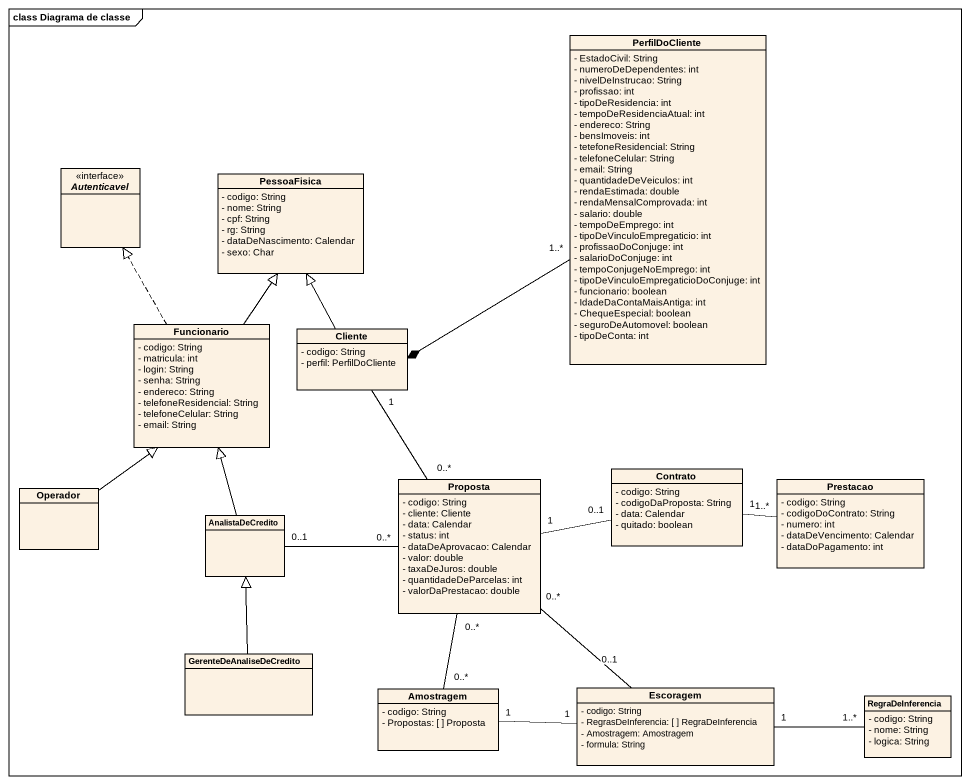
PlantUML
@startuml
mainframe class Diagrama de classe
hide circle
hide empty members
skinparam classAttributeIconSize 0
class PerfilDoCliente {
  - EstadoCivil: String
  - numeroDeDependentes: int
  - nivelDeInstrucao: String
  - profissao: int
  - tipoDeResidencia: int
  - tempoDeResidenciaAtual: int
  - endereco: String
  - bensImoveis: int
  - tetefoneResidencial: String
  - telefoneCelular: String
  - email: String
  - quantidadeDeVeiculos: int
  - rendaEstimada: double
  - rendaMensalComprovada: int
  - salario: double
  - tempoDeEmprego: int
  - tipoDeVinculoEmpregaticio: int
  - profissaoDoConjuge: int
  - salarioDoConjuge: int
  - tempoConjugeNoEmprego: int
  - tipoDeVinculoEmpregaticioDoConjuge: int
  - funcionario: boolean
  - IdadeDaContaMaisAntiga: int
  - ChequeEspecial: boolean
  - seguroDeAutomovel: boolean
  - tipoDeConta: int
}
interface Autenticavel <<interface>>
class PessoaFisica {
  - codigo: String
  - nome: String
  - cpf: String
  - rg: String
  - dataDeNascimento: Calendar
  - sexo: Char
}
class Funcionario {
  - codigo: String
  - matricula: int
  - login: String
  - senha: String
  - endereco: String
  - telefoneResidencial: String
  - telefoneCelular: String
  - email: String
}
class Cliente {
  - codigo: String
  - perfil: PerfilDoCliente
}
class Proposta {
  - codigo: String
  - cliente: Cliente
  - data: Calendar
  - status: int
  - dataDeAprovacao: Calendar
  - valor: double
  - taxaDeJuros: double
  - quantidadeDeParcelas: int
  - valorDaPrestacao: double
}
class Contrato {
  - codigo: String
  - codigoDaProposta: String
  - data: Calendar
  - quitado: boolean
}
class Prestacao {
  - codigo: String
  - codigoDoContrato: String
  - numero: int
  - dataDeVencimento: Calendar
  - dataDoPagamento: int
}
class Operador
class AnalistaDeCredito
class GerenteDeAnaliseDeCredito
class Amostragem {
  - codigo: String
  - Propostas: [ ] Proposta
}
class Escoragem {
  - codigo: String
  - RegrasDeInferencia: [ ] RegraDeInferencia
  - Amostragem: Amostragem
  - formula: String
}
class RegraDeInferencia {
  - codigo: String
  - nome: String
  - logica: String
}
PerfilDoCliente "1..*" -left-* Cliente
Funcionario .up.|> Autenticavel
Funcionario -up-|> PessoaFisica
Cliente -up-|> PessoaFisica
Proposta "0..*" -up- "1" Cliente
Proposta "1" -right- "0..1" Contrato
Proposta "0..*" -- "0..1" Escoragem
Contrato "1" -right- "1..*" Prestacao
Operador -up-|> Funcionario
AnalistaDeCredito -up-|> Funcionario
AnalistaDeCredito "0..1" -right- "0..*" Proposta
GerenteDeAnaliseDeCredito -up-|> AnalistaDeCredito
Amostragem "0..*" -up- "0..*" Proposta
Escoragem "1" -left- "1" Amostragem
Escoragem "1" -right- "1..*" RegraDeInferencia
@enduml
